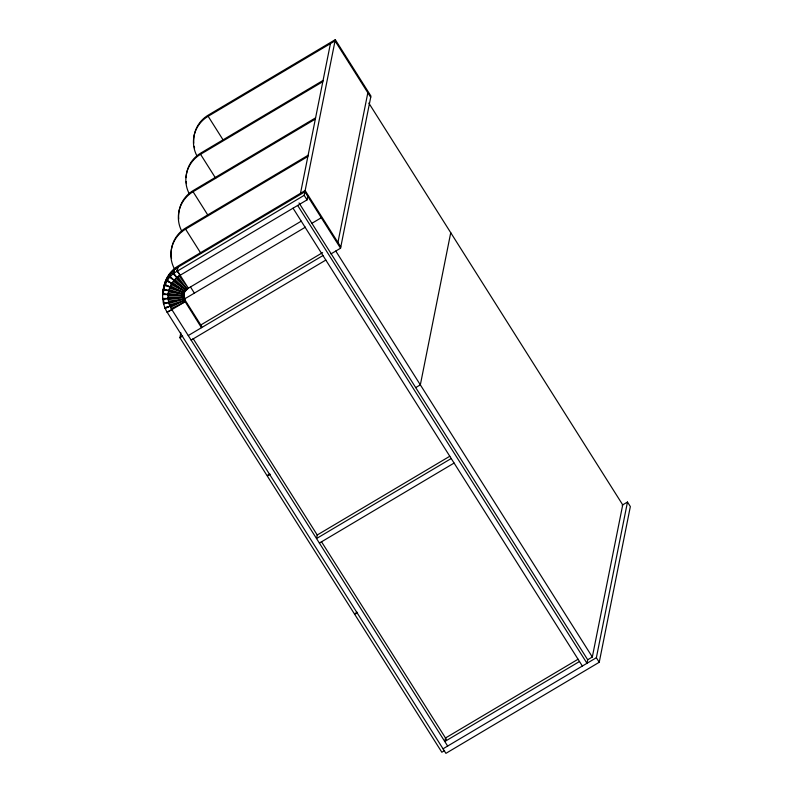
<?xml version="1.0" encoding="UTF-8"?>
<svg xmlns="http://www.w3.org/2000/svg" width="793" height="793" viewBox="0 0 793 793"><rect width="100%" height="100%" fill="white"/><g stroke="black" fill="none" stroke-linecap="round" stroke-linejoin="round"><path stroke-width="1.19" d="M622.158 505.2L627.481 502.038L630.346 506.578L599.24 662.264L445.904 753.35L167.234 312.363C158.094 297.771 163.061 275.984 177.989 267.182L304.889 191.797L340.544 248.219L330.959 253.909M447.658 746.064L171.863 309.617C164.389 298.396 168.413 281.852 180.15 275.26L307.05 199.876L307.763 196.337M163.427 290.169L162.654 294.53L168.096 294.56L168.711 290.694L163.517 289.029M183.837 294.59L184.561 291.596L183.589 295.829L184.353 300.378L201.472 327.707L201.719 326.468L185.334 300.527L183.837 294.59L183.589 295.829L168.086 295.749M184.085 293.063L183.837 294.302L163.388 289.425L164.101 285.886M164.23 285.49L163.328 289.832L168.711 290.694M165.578 281.366L164.746 285.302L169.93 286.967L165.063 284.528L165.777 280.99M167.581 277.51L166.877 281.049L171.744 283.478L167.323 280.335L168.027 276.797M167.779 277.134L167.065 280.672L163.388 289.425M163.873 300.805L163.398 303.164L168.77 302.361L170.029 306.098L165.192 308.487M170.376 273.635L169.662 277.173L174.083 280.316L170.217 276.549L170.921 273.01M170.624 273.307L169.92 276.836L167.065 280.672L185.027 291.467L188.347 288.226L301.241 221.168M173.756 270.254L173.052 273.783L176.918 277.56L180.16 275.27L176.938 270.958L177.642 267.419M174.054 269.957L173.35 273.496L169.92 276.836L185.958 290.218L186.206 288.979L184.313 292.835L169.543 288.087M174.401 269.709L173.697 273.248L176.918 277.56M183.847 296.136L183.599 297.375L168.304 299.665M184.105 297.672L183.857 298.911L169.137 303.501M184.6 299.139L184.353 300.378L170.574 307.169M167.234 312.363L185.086 301.766L185.334 300.527M269.759 473.887L266.983 475.532L179.892 337.699L180.854 332.882M300.507 193.304L330.423 43.635M307.05 199.876L304.185 195.336L335.29 39.65L208.39 115.035A31.135 30.293 11.3 0 0 193.789 143.196M337.927 242.44L367.833 92.771M340.544 248.219L370.946 96.072L335.29 39.65M450.741 232.706L420.34 384.853L415.71 387.599M299.03 202.958L587.692 659.756L586.989 663.295L297.662 205.446M587.692 659.756L592.321 657.01L622.723 504.863L368.824 103.08M599.24 662.264L596.366 657.724L627.481 502.038M196.535 155.121A31.135 30.293 11.3 0 1 208.143 116.274L335.042 40.889L370.698 97.311M323.068 80.43L200.788 153.069A31.135 30.293 11.3 0 0 186.097 177.662M189.487 194.226A31.135 30.293 11.3 0 1 200.55 154.308L322.82 81.669M315.584 117.85L193.314 190.489A31.135 30.293 11.3 0 0 178.742 219.037M182.003 231.645A31.135 30.293 11.3 0 1 193.066 191.728L315.336 119.089M308.11 155.269L185.84 227.908A31.135 30.293 11.3 0 0 171.536 258.429M174.529 269.055A31.135 30.293 11.3 0 1 185.592 229.147L307.862 156.508M304.185 195.336L173.35 273.496L187.069 289.128L177.89 276.856M184.868 298.773L305.424 227.155M311.768 223.388L321.284 217.738M200.629 325.09L322.602 252.63M179.892 337.699L182.668 336.054M188.258 335.558L322.959 255.534M191.123 340.098L325.824 260.074M270.086 474.402L267.31 476.048L354.412 613.881L357.187 612.236M449.809 456.243L317.23 534.997L316.526 538.536L451.227 458.523M319.391 543.076L454.092 463.062M357.514 612.751L354.739 614.397L441.83 752.23L444.605 750.584M578.077 659.231L445.497 737.986L444.794 741.524L579.495 661.501M443.029 748.81L596.366 657.724M171.308 308.556L185.086 301.766M167.045 311.986L171.883 309.607M165.003 308.11L184.353 300.378L169.633 304.978M163.606 303.977L168.77 302.361M164.865 307.714L170.029 306.098M163.467 303.58L183.857 298.911L168.552 301.191M162.743 299.288L168.116 298.485L162.674 298.455M162.674 298.872L183.599 297.375L168.096 297.296M162.654 294.114L183.589 295.829L168.265 293.39M168.503 291.864L183.837 294.302L169.058 289.554M162.714 293.707L168.096 294.56M164.875 284.905L184.313 292.835L170.465 285.906M171.179 284.528L185.027 291.467L172.438 282.516M173.36 281.267L185.958 290.218L174.936 279.473M176.046 278.383L187.069 289.128M179.168 275.954L188.347 288.226L177.285 270.72L177.989 267.182A31.135 30.293 11.3 0 0 163.279 292.161M340.792 246.98L305.136 190.558L178.237 265.942A31.135 30.293 11.3 0 0 163.536 292.508M335.786 251.044L592.321 657.01M293.043 208.192L582.359 666.041M208.143 116.274L223.229 140.143M200.55 154.308L215.627 178.177M193.066 191.728L208.153 215.587M185.592 229.147L200.669 253.007M190.449 286.897L194.384 293.123M193.076 338.522L317.418 535.295M321.383 541.569L446.38 739.383M186.484 183.599A31.135 30.293 11.3 0 1 186.226 181.627M194.572 147.894A31.135 30.293 11.3 0 1 194.226 146.338"/></g></svg>
